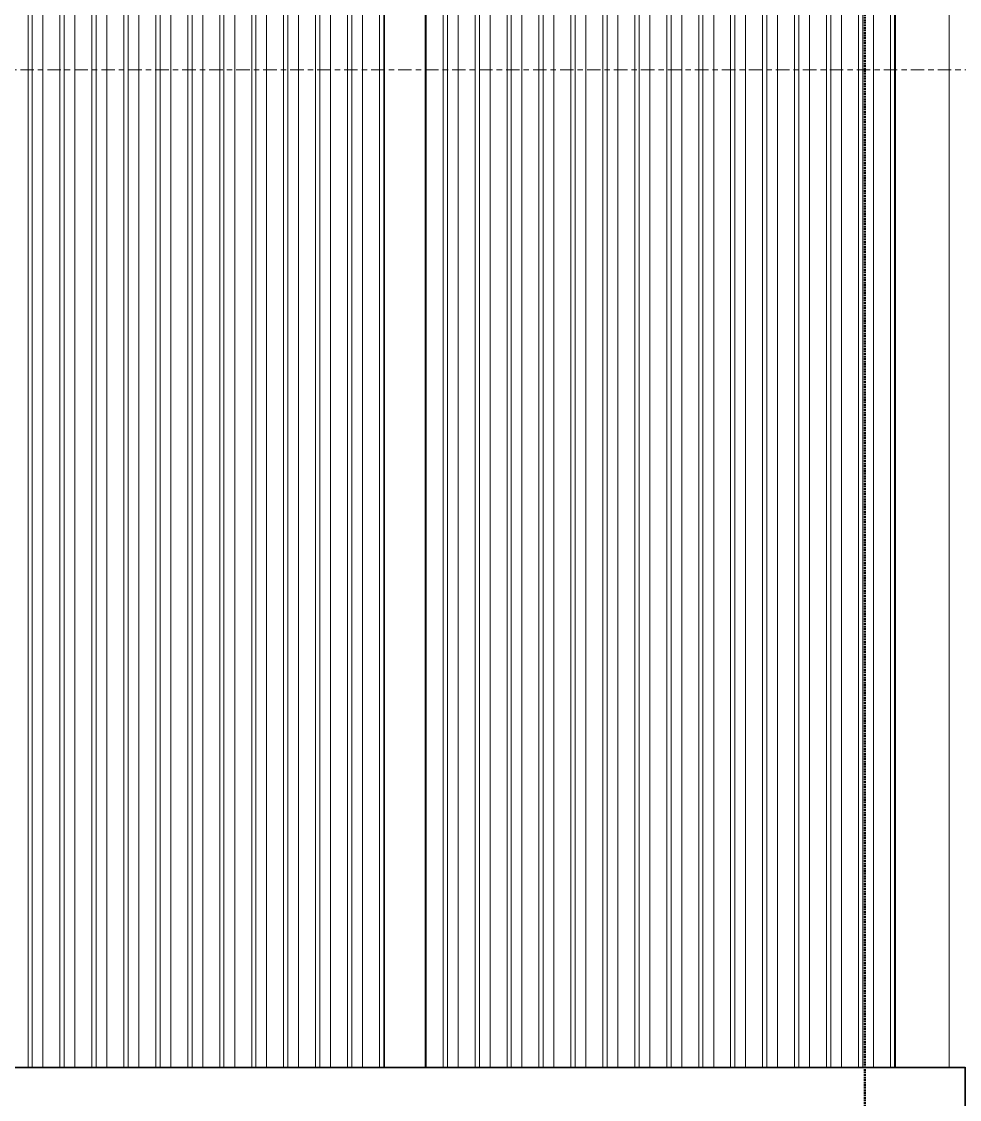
# Model space of a CAD drawing. Header units: millimetres. Extents: x 652554 to 1678317, y -308114 to 170803.
# Drawn here: x 748206 to 749309, y -92394 to -91124 of the extents above; entities that cross this region are included whole.
import ezdxf

# ---------------------------------------------------------------- set-up
doc = ezdxf.new("R2010")
doc.units = ezdxf.units.MM
doc.linetypes.add('Centre', pattern=[31.75, 6.35, -4.7625, 15.875, -4.7625])
doc.linetypes.add('DPA_Hidden 50', pattern=[3, 2, -1])
for name, color, linetype, lineweight in [('A-DETL-GENF', 7, 'Continuous', 35), ('A-FLOR-LEVL', 7, 'Continuous', 9), ('A-GENM', 7, 'Continuous', 9), ('A-GLAZ-CURT', 7, 'Continuous', 9), ('A-GLAZ-CWMG', 7, 'Continuous', 35)]:
    doc.layers.add(name, color=color, linetype=linetype, lineweight=lineweight)

# ---------------------------------------------------------------- blocks, each defined once
blk = doc.blocks.new('DPA_CP_Entrance Louver Grill Vertical Z - Louver Grill Vertical Z-V48-2241-01 ENTRANCE 2 ENLARGED ELEVATION 1')
at = {"layer": 'A-GLAZ-CURT', "color": 7}
for p, q in [((-630884.9, 112222.5), (-630884.9, 108575)), ((-630883.9, 112223.6), (-630883.9, 108575)), ((-631396.2, 108575), (-630794.9, 108575)), ((-630730, 108575), (-631268.8, 108575)), ((-630883.9, 108575), (-630884.9, 108575)), ((-630884.9, 108575), (-630819.9, 108575)), ((-630820.6, 108575), (-630883.9, 108575)), ((-630796.6, 108575), (-630820.6, 108575)), ((-630819.9, 108575), (-630794.9, 108575)), ((-630794.9, 108575), (-630796.6, 108575)), ((-630794.9, 108575), (-630730, 108575)), ((-630755, 108575), (-630711.7, 108575)), ((-630730, 108575), (-630755, 108575)), ((-630686.7, 108575), (-630730, 108575)), ((-630711.7, 108575), (-630686.7, 108575))]:
    blk.add_line(p, q, dxfattribs=at)
blk = doc.blocks.new('DPA_CP_Entrance Louver Grill Vertical Z - Louver Grill Vertical Z-V49-2241-01 ENTRANCE 2 ENLARGED ELEVATION 1')
at = {"layer": 'A-GLAZ-CURT', "color": 7}
for p, q in [((-630835.9, 108575), (-630835.9, 113750)), ((-630834.9, 108575), (-630834.9, 113750)), ((-630283.6, 113750), (-630283.6, 108575)), ((-630282.6, 113750), (-630282.6, 108575)), ((-630219.3, 113750), (-630219.3, 108575)), ((-630834.9, 108575), (-630835.9, 108575)), ((-630835.9, 108575), (-630772.6, 108575)), ((-630769.9, 108575), (-630834.9, 108575)), ((-630772.6, 108575), (-630796.6, 108575)), ((-630796.6, 108575), (-630794.9, 108575)), ((-630794.9, 108575), (-630769.9, 108575)), ((-630730, 108575), (-630794.9, 108575)), ((-630794.9, 108575), (-630193.6, 108575)), ((-630730, 108575), (-630686.7, 108575)), ((-630705, 108575), (-630730, 108575)), ((-630266.2, 108575), (-630730, 108575)), ((-630661.7, 108575), (-630705, 108575)), ((-630686.7, 108575), (-630661.7, 108575)), ((-630282.6, 108575), (-630283.6, 108575)), ((-630283.6, 108575), (-630218.6, 108575)), ((-630219.3, 108575), (-630282.6, 108575)), ((-630195.3, 108575), (-630219.3, 108575)), ((-630218.6, 108575), (-630193.6, 108575))]:
    blk.add_line(p, q, dxfattribs=at)
blk = doc.blocks.new('GM_Louver Grill Vertical Z - Z Profile-V77-2241-01 ENTRANCE 2 ENLARGED ELEVATION 1')
at = {"layer": 'A-GENM', "color": 7}
for p, q in [((-630922.4, 108575), (-630922.4, 111594)), ((-630927.4, 108575), (-630927.4, 111579.3)), ((-630947.4, 108575), (-630947.4, 111517)), ((-630922.4, 108575), (-630927.4, 108575)), ((-630927.4, 108575), (-630925.7, 108575)), ((-630925.7, 108575), (-630922.5, 108575)), ((-630922.5, 108575), (-630882.4, 108575)), ((-630882.4, 108575), (-630922.4, 108575)), ((-630869.2, 108575), (-630882.4, 108575)), ((-630882.4, 108575), (-630867.5, 108575)), ((-630867.5, 108575), (-630869.2, 108575))]:
    blk.add_line(p, q, dxfattribs=at)
blk = doc.blocks.new('GM_Louver Grill Vertical Z - Z Profile-V78-2241-01 ENTRANCE 2 ENLARGED ELEVATION 1')
at = {"layer": 'A-GENM', "color": 7}
for p, q in [((-630960, 108575), (-630960, 111478.3)), ((-630965, 108575), (-630965, 111462.9)), ((-630985, 108575), (-630985, 111401.3)), ((-630960, 108575), (-630965, 108575)), ((-630965, 108575), (-630963.3, 108575)), ((-630963.3, 108575), (-630960.1, 108575)), ((-630960.1, 108575), (-630920, 108575)), ((-630920, 108575), (-630960, 108575)), ((-630906.8, 108575), (-630920, 108575)), ((-630920, 108575), (-630905.1, 108575)), ((-630905.1, 108575), (-630906.8, 108575))]:
    blk.add_line(p, q, dxfattribs=at)
blk = doc.blocks.new('GM_Louver Grill Vertical Z - Z Profile-V79-2241-01 ENTRANCE 2 ENLARGED ELEVATION 1')
at = {"layer": 'A-GENM', "color": 7}
for p, q in [((-630997.6, 108575), (-630997.6, 111393.9)), ((-631002.6, 108575), (-631002.6, 111347.1)), ((-631022.6, 108575), (-631022.6, 111285.5)), ((-630997.6, 108575), (-631002.6, 108575)), ((-631002.6, 108575), (-631000.9, 108575)), ((-631000.9, 108575), (-630997.7, 108575)), ((-630997.7, 108575), (-630957.6, 108575)), ((-630957.5, 108575), (-630997.6, 108575)), ((-630957.6, 108575), (-630942.7, 108575)), ((-630944.4, 108575), (-630957.5, 108575)), ((-630942.7, 108575), (-630944.4, 108575))]:
    blk.add_line(p, q, dxfattribs=at)
blk = doc.blocks.new('GM_Louver Grill Vertical Z - Z Profile-V80-2241-01 ENTRANCE 2 ENLARGED ELEVATION 1')
at = {"layer": 'A-GENM', "color": 7}
for p, q in [((-631060.2, 108575), (-631060.2, 111271)), ((-631040.2, 108575), (-631040.2, 111271)), ((-631035.2, 108575), (-631035.2, 111271)), ((-631035.2, 108575), (-631040.2, 108575)), ((-631040.2, 108575), (-631038.5, 108575)), ((-631038.5, 108575), (-631035.3, 108575)), ((-631035.3, 108575), (-630995.2, 108575)), ((-630995.1, 108575), (-631035.2, 108575)), ((-630995.2, 108575), (-630980.3, 108575)), ((-630982, 108575), (-630995.1, 108575)), ((-630980.3, 108575), (-630982, 108575))]:
    blk.add_line(p, q, dxfattribs=at)
blk = doc.blocks.new('GM_Louver Grill Vertical Z - Z Profile-V81-2241-01 ENTRANCE 2 ENLARGED ELEVATION 1')
at = {"layer": 'A-GENM', "color": 7}
for p, q in [((-631097.8, 108575), (-631097.8, 111271)), ((-631077.8, 108575), (-631077.8, 111271)), ((-631072.8, 108575), (-631072.8, 111271)), ((-631072.8, 108575), (-631077.8, 108575)), ((-631077.8, 108575), (-631076.1, 108575)), ((-631076.1, 108575), (-631072.9, 108575)), ((-631072.9, 108575), (-631032.8, 108575)), ((-631032.7, 108575), (-631072.8, 108575)), ((-631032.8, 108575), (-631017.9, 108575)), ((-631019.6, 108575), (-631032.7, 108575)), ((-631017.9, 108575), (-631019.6, 108575))]:
    blk.add_line(p, q, dxfattribs=at)
blk = doc.blocks.new('GM_Louver Grill Vertical Z - Z Profile-V82-2241-01 ENTRANCE 2 ENLARGED ELEVATION 1')
at = {"layer": 'A-GENM', "color": 7}
for p, q in [((-631135.4, 108575), (-631135.4, 111271)), ((-631115.4, 108575), (-631115.4, 111271)), ((-631110.4, 108575), (-631110.4, 111271)), ((-631110.4, 108575), (-631115.4, 108575)), ((-631115.4, 108575), (-631113.7, 108575)), ((-631113.7, 108575), (-631110.5, 108575)), ((-631110.5, 108575), (-631070.4, 108575)), ((-631070.3, 108575), (-631110.4, 108575)), ((-631070.4, 108575), (-631055.5, 108575)), ((-631057.2, 108575), (-631070.3, 108575)), ((-631055.5, 108575), (-631057.2, 108575))]:
    blk.add_line(p, q, dxfattribs=at)
blk = doc.blocks.new('GM_Louver Grill Vertical Z - Z Profile-V83-2241-01 ENTRANCE 2 ENLARGED ELEVATION 1')
at = {"layer": 'A-GENM', "color": 7}
for p, q in [((-631173, 108575), (-631173, 111271)), ((-631153, 108575), (-631153, 111271)), ((-631148, 108575), (-631148, 111271)), ((-631148, 108575), (-631153, 108575)), ((-631153, 108575), (-631151.3, 108575)), ((-631151.3, 108575), (-631148.1, 108575)), ((-631148.1, 108575), (-631108, 108575)), ((-631107.9, 108575), (-631148, 108575)), ((-631108, 108575), (-631093.1, 108575)), ((-631094.8, 108575), (-631107.9, 108575)), ((-631093.1, 108575), (-631094.8, 108575))]:
    blk.add_line(p, q, dxfattribs=at)
blk = doc.blocks.new('GM_Louver Grill Vertical Z - Z Profile-V84-2241-01 ENTRANCE 2 ENLARGED ELEVATION 1')
at = {"layer": 'A-GENM', "color": 7}
for p, q in [((-631210.6, 108575), (-631210.6, 111271)), ((-631190.6, 108575), (-631190.6, 111271)), ((-631185.6, 108575), (-631185.6, 111271)), ((-631185.6, 108575), (-631190.6, 108575)), ((-631190.6, 108575), (-631188.9, 108575)), ((-631188.9, 108575), (-631185.7, 108575)), ((-631185.7, 108575), (-631145.6, 108575)), ((-631145.5, 108575), (-631185.6, 108575)), ((-631145.6, 108575), (-631130.6, 108575)), ((-631132.4, 108575), (-631145.5, 108575)), ((-631130.6, 108575), (-631132.4, 108575))]:
    blk.add_line(p, q, dxfattribs=at)
blk = doc.blocks.new('GM_Louver Grill Vertical Z - Z Profile-V85-2241-01 ENTRANCE 2 ENLARGED ELEVATION 1')
at = {"layer": 'A-GENM', "color": 7}
for p, q in [((-631248.2, 108575), (-631248.2, 111271)), ((-631228.2, 108575), (-631228.2, 111271)), ((-631223.2, 108575), (-631223.2, 111271)), ((-631223.2, 108575), (-631228.2, 108575)), ((-631228.2, 108575), (-631226.5, 108575)), ((-631226.5, 108575), (-631223.3, 108575)), ((-631223.3, 108575), (-631183.2, 108575)), ((-631183.1, 108575), (-631223.2, 108575)), ((-631183.2, 108575), (-631168.2, 108575)), ((-631170, 108575), (-631183.1, 108575)), ((-631168.2, 108575), (-631170, 108575))]:
    blk.add_line(p, q, dxfattribs=at)
blk = doc.blocks.new('GM_Louver Grill Vertical Z - Z Profile-V86-2241-01 ENTRANCE 2 ENLARGED ELEVATION 1')
at = {"layer": 'A-GENM', "color": 7}
for p, q in [((-631285.8, 108575), (-631285.8, 111271)), ((-631265.8, 108575), (-631265.8, 111271)), ((-631260.8, 108575), (-631260.8, 111271)), ((-631260.8, 108575), (-631265.8, 108575)), ((-631265.8, 108575), (-631264, 108575)), ((-631264, 108575), (-631260.9, 108575)), ((-631260.9, 108575), (-631220.8, 108575)), ((-631220.7, 108575), (-631260.8, 108575)), ((-631220.8, 108575), (-631205.8, 108575)), ((-631207.6, 108575), (-631220.7, 108575)), ((-631205.8, 108575), (-631207.6, 108575))]:
    blk.add_line(p, q, dxfattribs=at)
blk = doc.blocks.new('GM_Louver Grill Vertical Z - Z Profile-V87-2241-01 ENTRANCE 2 ENLARGED ELEVATION 1')
at = {"layer": 'A-GENM', "color": 7}
for p, q in [((-631303.4, 108575), (-631303.4, 111271)), ((-631298.4, 108575), (-631298.4, 111271)), ((-631298.4, 108575), (-631303.4, 108575)), ((-631303.4, 108575), (-631301.6, 108575)), ((-631301.6, 108575), (-631298.5, 108575)), ((-631298.5, 108575), (-631258.4, 108575)), ((-631258.3, 108575), (-631298.4, 108575)), ((-631258.4, 108575), (-631243.4, 108575)), ((-631245.2, 108575), (-631258.3, 108575)), ((-631243.4, 108575), (-631245.2, 108575))]:
    blk.add_line(p, q, dxfattribs=at)
blk = doc.blocks.new('GM_Louver Grill Vertical Z - Z Profile-V88-2241-01 ENTRANCE 2 ENLARGED ELEVATION 1')
at = {"layer": 'A-GENM', "color": 7}
for p, q in [((-631295.9, 108575), (-631336, 108575)), ((-631336, 108575), (-631296, 108575)), ((-631296, 108575), (-631281, 108575)), ((-631282.7, 108575), (-631295.9, 108575)), ((-631281, 108575), (-631282.7, 108575))]:
    blk.add_line(p, q, dxfattribs=at)
blk = doc.blocks.new('GM_Louver Grill Vertical Z - Z Profile-V90-2241-01 ENTRANCE 2 ENLARGED ELEVATION 1')
at = {"layer": 'A-GENM', "color": 7}
for p, q in [((-630889.9, 108575), (-630889.9, 112216.7)), ((-630884.9, 108575), (-630884.9, 112222.5)), ((-630909.9, 108575), (-630909.9, 112193.6)), ((-630884.9, 108575), (-630889.9, 108575)), ((-630889.9, 108575), (-630888.1, 108575)), ((-630888.1, 108575), (-630884.9, 108575)), ((-630844.8, 108575), (-630884.9, 108575)), ((-630884.9, 108575), (-630844.9, 108575)), ((-630844.9, 108575), (-630829.9, 108575)), ((-630831.6, 108575), (-630844.8, 108575)), ((-630829.9, 108575), (-630831.6, 108575))]:
    blk.add_line(p, q, dxfattribs=at)
blk = doc.blocks.new('GM_Louver Grill Vertical Z - Z Profile-V92-2241-01 ENTRANCE 2 ENLARGED ELEVATION 1')
at = {"layer": 'A-GENM', "color": 7}
for p, q in [((-630383.8, 108575), (-630383.8, 113750)), ((-630363.8, 108575), (-630363.8, 113750)), ((-630358.8, 108575), (-630358.8, 113750)), ((-630358.8, 108575), (-630363.8, 108575)), ((-630363.8, 108575), (-630362, 108575)), ((-630362, 108575), (-630358.8, 108575)), ((-630318.7, 108575), (-630358.8, 108575)), ((-630358.8, 108575), (-630318.7, 108575)), ((-630305.5, 108575), (-630318.7, 108575)), ((-630318.7, 108575), (-630303.8, 108575)), ((-630303.8, 108575), (-630305.5, 108575))]:
    blk.add_line(p, q, dxfattribs=at)
blk = doc.blocks.new('GM_Louver Grill Vertical Z - Z Profile-V93-2241-01 ENTRANCE 2 ENLARGED ELEVATION 1')
at = {"layer": 'A-GENM', "color": 7}
for p, q in [((-630421.3, 108575), (-630421.3, 113750)), ((-630401.3, 108575), (-630401.3, 113750)), ((-630396.3, 108575), (-630396.3, 113750)), ((-630396.3, 108575), (-630401.3, 108575)), ((-630401.3, 108575), (-630399.6, 108575)), ((-630399.6, 108575), (-630396.4, 108575)), ((-630396.4, 108575), (-630356.6, 108575)), ((-630356.6, 108575), (-630396.3, 108575)), ((-630343.1, 108575), (-630356.3, 108575)), ((-630356.3, 108575), (-630341.4, 108575)), ((-630341.4, 108575), (-630343.1, 108575))]:
    blk.add_line(p, q, dxfattribs=at)
blk = doc.blocks.new('DPA_CP_Entrance Louver Grill Vertical Z - Louver Grill Vertical Z-V113-2241-01 ENTRANCE 2 ENLARGED ELEVATION 1')
at = {"layer": 'A-GLAZ-CURT', "color": 7}
for p, q in [((-631008.3, 108575), (-631052.3, 108575)), ((-631052.3, 108575), (-631008.3, 108575)), ((-631008.3, 108575), (-631052.3, 108575)), ((-631052.3, 108575), (-631010.3, 108575)), ((-631052.3, 108575), (-630266.2, 108575)), ((-630266.2, 108575), (-631052.3, 108575)), ((-631010.3, 108575), (-631008.3, 108575))]:
    blk.add_line(p, q, dxfattribs=at)
blk = doc.blocks.new('Rectangular Mullion - 50x200-12064535-2241-01 ENTRANCE 2 ENLARGED ELEVATION 1')
at = {"layer": 'A-GLAZ-CWMG', "color": 7}
for p, q in [((-631052.3, 108575), (-630266.2, 108575)), ((-630266.2, 108575), (-631052.3, 108575)), ((-629722.3, 108575), (-629626.1, 108575)), ((-629626.1, 108575), (-629722.3, 108575)), ((-630266.2, 108525), (-631052.3, 108525)), ((-630266.2, 108525), (-631052.3, 108525)), ((-629626.1, 108525), (-629722.3, 108525)), ((-629626.1, 108525), (-629722.3, 108525))]:
    blk.add_line(p, q, dxfattribs=at)
blk = doc.blocks.new('Rectangular Mullion - 50x200-12057894-2241-01 ENTRANCE 2 ENLARGED ELEVATION 1')
at = {"layer": 'A-GLAZ-CWMG', "color": 7}
for p, q in [((-630200.8, 108575), (-630859.9, 108575)), ((-630686.7, 108575), (-630266.2, 108575)), ((-630200.8, 108525), (-630200.8, 108575)), ((-630097.9, 108575), (-630085.4, 108575)), ((-630859.9, 108525), (-630200.8, 108525)), ((-630686.7, 108525), (-630266.2, 108525)), ((-630097.9, 108525), (-630085.4, 108525))]:
    blk.add_line(p, q, dxfattribs=at)
blk = doc.blocks.new('Rectangular Mullion - 50x200-12048639-2241-01 ENTRANCE 2 ENLARGED ELEVATION 1')
at = {"layer": 'A-GLAZ-CWMG', "color": 7}
for p, q in [((-630859.9, 108575), (-631461.1, 108575)), ((-631225.5, 108575), (-630686.7, 108575)), ((-631461.1, 108525), (-630859.9, 108525)), ((-631225.5, 108525), (-630686.7, 108525))]:
    blk.add_line(p, q, dxfattribs=at)
blk = doc.blocks.new('DPA_AN_Callout - DPA_AN_Callout-15543813-2241-01 ENTRANCE 2 ENLARGED ELEVATION 1')
at = {"layer": 'A-DETL-GENF', "color": 7, "linetype": 'DPA_Hidden 50', "lineweight": 50}
blk.add_line((-630318.7, 105769.3), (-630318.7, 113808.8), dxfattribs=at)

msp = doc.modelspace()

# ---------------------------------------------------------------- linework, layer by layer
at = {"layer": 'A-FLOR-LEVL', "color": 7, "linetype": 'Centre'}
msp.add_line((741176.3131, -91181.019), (763874.9509, -91181.019), dxfattribs=at)

# ---------------------------------------------------------------- block references
at = {"layer": 'A-DETL-GENF', "color": 7}
msp.add_blockref('DPA_AN_Callout - DPA_AN_Callout-15543813-2241-01 ENTRANCE 2 ENLARGED ELEVATION 1', (1379516.5465, -200931.019), dxfattribs=at)
at = {"layer": 'A-GENM', "color": 7}
for name, p in [('GM_Louver Grill Vertical Z - Z Profile-V88-2241-01 ENTRANCE 2 ENLARGED ELEVATION 1', (1379516.5465, -200931.019)), ('GM_Louver Grill Vertical Z - Z Profile-V87-2241-01 ENTRANCE 2 ENLARGED ELEVATION 1', (1379516.5465, -200931.019)), ('GM_Louver Grill Vertical Z - Z Profile-V86-2241-01 ENTRANCE 2 ENLARGED ELEVATION 1', (1379516.5465, -200931.019)), ('GM_Louver Grill Vertical Z - Z Profile-V85-2241-01 ENTRANCE 2 ENLARGED ELEVATION 1', (1379516.5465, -200931.019)), ('GM_Louver Grill Vertical Z - Z Profile-V84-2241-01 ENTRANCE 2 ENLARGED ELEVATION 1', (1379516.5465, -200931.019)), ('GM_Louver Grill Vertical Z - Z Profile-V83-2241-01 ENTRANCE 2 ENLARGED ELEVATION 1', (1379516.5465, -200931.019)), ('GM_Louver Grill Vertical Z - Z Profile-V82-2241-01 ENTRANCE 2 ENLARGED ELEVATION 1', (1379516.5465, -200931.019)), ('GM_Louver Grill Vertical Z - Z Profile-V81-2241-01 ENTRANCE 2 ENLARGED ELEVATION 1', (1379516.5465, -200931.019)), ('GM_Louver Grill Vertical Z - Z Profile-V80-2241-01 ENTRANCE 2 ENLARGED ELEVATION 1', (1379516.5465, -200931.019)), ('GM_Louver Grill Vertical Z - Z Profile-V79-2241-01 ENTRANCE 2 ENLARGED ELEVATION 1', (1379516.5465, -200931.019)), ('GM_Louver Grill Vertical Z - Z Profile-V78-2241-01 ENTRANCE 2 ENLARGED ELEVATION 1', (1379516.5465, -200931.019)), ('GM_Louver Grill Vertical Z - Z Profile-V77-2241-01 ENTRANCE 2 ENLARGED ELEVATION 1', (1379516.5465, -200931.019)), ('GM_Louver Grill Vertical Z - Z Profile-V90-2241-01 ENTRANCE 2 ENLARGED ELEVATION 1', (1379516.5465, -200931.019)), ('GM_Louver Grill Vertical Z - Z Profile-V92-2241-01 ENTRANCE 2 ENLARGED ELEVATION 1', (1379065.4395, -200931.019)), ('GM_Louver Grill Vertical Z - Z Profile-V92-2241-01 ENTRANCE 2 ENLARGED ELEVATION 1', (1379103.0318, -200931.019)), ('GM_Louver Grill Vertical Z - Z Profile-V92-2241-01 ENTRANCE 2 ENLARGED ELEVATION 1', (1379140.624, -200931.019)), ('GM_Louver Grill Vertical Z - Z Profile-V92-2241-01 ENTRANCE 2 ENLARGED ELEVATION 1', (1379178.2163, -200931.019)), ('GM_Louver Grill Vertical Z - Z Profile-V92-2241-01 ENTRANCE 2 ENLARGED ELEVATION 1', (1379215.8085, -200931.019)), ('GM_Louver Grill Vertical Z - Z Profile-V92-2241-01 ENTRANCE 2 ENLARGED ELEVATION 1', (1379253.4008, -200931.019)), ('GM_Louver Grill Vertical Z - Z Profile-V92-2241-01 ENTRANCE 2 ENLARGED ELEVATION 1', (1379290.993, -200931.019)), ('GM_Louver Grill Vertical Z - Z Profile-V92-2241-01 ENTRANCE 2 ENLARGED ELEVATION 1', (1379328.5852, -200931.019)), ('GM_Louver Grill Vertical Z - Z Profile-V92-2241-01 ENTRANCE 2 ENLARGED ELEVATION 1', (1379366.1775, -200931.019)), ('GM_Louver Grill Vertical Z - Z Profile-V92-2241-01 ENTRANCE 2 ENLARGED ELEVATION 1', (1379403.7697, -200931.019)), ('GM_Louver Grill Vertical Z - Z Profile-V92-2241-01 ENTRANCE 2 ENLARGED ELEVATION 1', (1379441.362, -200931.019)), ('GM_Louver Grill Vertical Z - Z Profile-V93-2241-01 ENTRANCE 2 ENLARGED ELEVATION 1', (1379516.5465, -200931.019)), ('GM_Louver Grill Vertical Z - Z Profile-V92-2241-01 ENTRANCE 2 ENLARGED ELEVATION 1', (1379516.5465, -200931.019)), ('GM_Louver Grill Vertical Z - Z Profile-V92-2241-01 ENTRANCE 2 ENLARGED ELEVATION 1', (1379554.1387, -200931.019)), ('GM_Louver Grill Vertical Z - Z Profile-V92-2241-01 ENTRANCE 2 ENLARGED ELEVATION 1', (1379591.7309, -200931.019))]:
    msp.add_blockref(name, p, dxfattribs=at)
at = {"layer": 'A-GLAZ-CURT', "color": 7}
for name in ['DPA_CP_Entrance Louver Grill Vertical Z - Louver Grill Vertical Z-V48-2241-01 ENTRANCE 2 ENLARGED ELEVATION 1', 'DPA_CP_Entrance Louver Grill Vertical Z - Louver Grill Vertical Z-V49-2241-01 ENTRANCE 2 ENLARGED ELEVATION 1', 'DPA_CP_Entrance Louver Grill Vertical Z - Louver Grill Vertical Z-V113-2241-01 ENTRANCE 2 ENLARGED ELEVATION 1']:
    msp.add_blockref(name, (1379516.5465, -200931.019), dxfattribs=at)
at = {"layer": 'A-GLAZ-CWMG', "color": 7}
for name in ['Rectangular Mullion - 50x200-12048639-2241-01 ENTRANCE 2 ENLARGED ELEVATION 1', 'Rectangular Mullion - 50x200-12064535-2241-01 ENTRANCE 2 ENLARGED ELEVATION 1', 'Rectangular Mullion - 50x200-12057894-2241-01 ENTRANCE 2 ENLARGED ELEVATION 1']:
    msp.add_blockref(name, (1379516.5465, -200931.019), dxfattribs=at)

doc.saveas('drawing.dxf')
